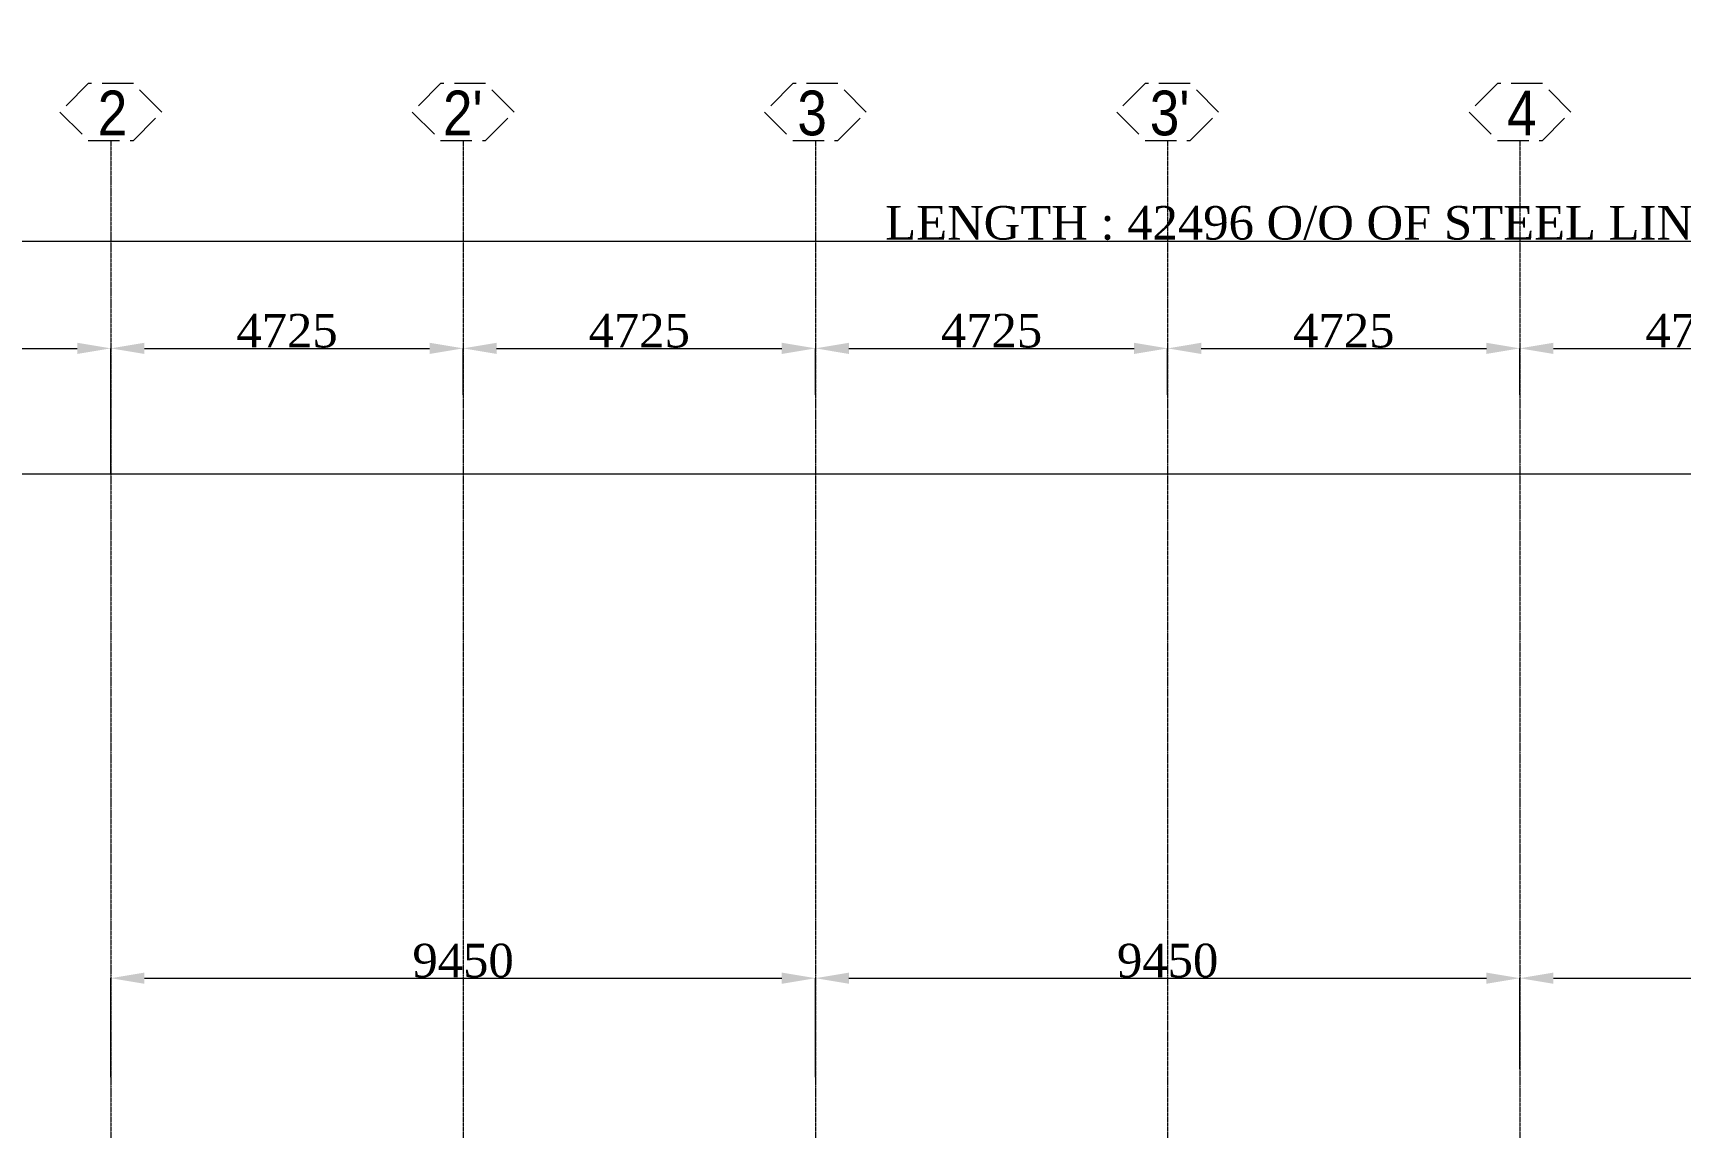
# Model space of a CAD drawing. Header units: millimetres. Extents: x 0 to 13151789, y -1482478 to 0.
# Drawn here: x 12774102 to 12796195, y -1301012 to -1286342 of the extents above; entities that cross this region are included whole.
import ezdxf

# ---------------------------------------------------------------- set-up
doc = ezdxf.new("R2010")
doc.units = ezdxf.units.MM
doc.header["$LTSCALE"] = 0.4
doc.header["$MEASUREMENT"] = 0
doc.header["$PDMODE"] = 66
doc.linetypes.add('CENTER', pattern=[2, 1.25, -0.25, 0.25, -0.25])
doc.linetypes.add('XKITLINE03', pattern=[6, 3, -1, 1, -1])
doc.layers.get('Defpoints').update_dxf_attribs({"lineweight": 0})
for name, color, linetype, lineweight in [('Grid', 202, 'CENTER', 0), ('Layer 1', 7, 'Continuous', 0), ('Other object type', 1, 'Continuous', 0)]:
    doc.layers.add(name, color=color, linetype=linetype, lineweight=lineweight)
doc.styles.add('ARIAL_', font='arial.ttf')
doc.styles.add('style2', font='ARIALN.TTF')
doc.styles.add('TNROMAN', font='times.ttf')
doc.dimstyles.new('shahid', dxfattribs={"dimtxt": 37.0005, "dimasz": 20, "dimexe": 8, "dimexo": 10, "dimgap": 5, "dimtad": 3, "dimdec": 0, "dimrnd": 1, "dimzin": 0, "dimdsep": 46, "dimtxsty": 'style2', "dimcen": 0.09, "dimclrt": 1, "dimadec": 0, "dimazin": 0, "dimtfac": 1, "dimtdec": 0, "dimtix": 1, "dimtmove": 1, "dimatfit": 3, "dimfxl": 1, "dimtolj": 1, "dimtzin": 0, "dimlwd": 5, "dimlwe": 5, "dimarcsym": 0})

# ---------------------------------------------------------------- blocks, each defined once
blk = doc.blocks.new('*D107')
at = {"layer": 'Defpoints', "color": 0, "lineweight": 0, "transparency": 16777216}
for p in [(12775147, -1290571), (12770087, -1292253), (12775147, -1292253)]:
    blk.add_point(p, dxfattribs=at)
at = {"layer": 'Layer 1', "color": 8, "lineweight": 5, "transparency": 16777216}
for p, q in [((12770087, -1292253), (12770087, -1290571)), ((12770537, -1290571), (12774697, -1290571)), ((12775147, -1292253), (12775147, -1290571))]:
    blk.add_line(p, q, dxfattribs=at)
at = {"layer": 'Layer 1', "color": 8, "lineweight": 0, "transparency": 16777216}
for points in [[(12770537, -1290496), (12770537, -1290646), (12770087, -1290571)], [(12774697, -1290496), (12774697, -1290646), (12775147, -1290571)]]:
    blk.add_solid(points, dxfattribs=at)
at = {"layer": 'Layer 1', "color": 2, "lineweight": 0, "transparency": 16777216, "insert": (12772617, -1290338), "char_height": 450, "attachment_point": 5, "style": 'TNROMAN'}
blk.add_mtext('\\A1;5060', dxfattribs=at)
blk = doc.blocks.new('*D108')
at = {"layer": 'Defpoints', "color": 0, "lineweight": 0, "transparency": 16777216}
for p in [(12779872, -1290571), (12775147, -1291216), (12779872, -1291192)]:
    blk.add_point(p, dxfattribs=at)
at = {"layer": 'Layer 1', "color": 8, "lineweight": 5, "transparency": 16777216}
for p, q in [((12775147, -1291216), (12775147, -1290571)), ((12775597, -1290571), (12779422, -1290571)), ((12779872, -1291192), (12779872, -1290571))]:
    blk.add_line(p, q, dxfattribs=at)
at = {"layer": 'Layer 1', "color": 8, "lineweight": 0, "transparency": 16777216}
for points in [[(12775597, -1290496), (12775597, -1290646), (12775147, -1290571)], [(12779422, -1290496), (12779422, -1290646), (12779872, -1290571)]]:
    blk.add_solid(points, dxfattribs=at)
at = {"layer": 'Layer 1', "color": 2, "lineweight": 0, "transparency": 16777216, "insert": (12777510, -1290337), "char_height": 450, "attachment_point": 5, "style": 'TNROMAN'}
blk.add_mtext('\\A1;4725', dxfattribs=at)
blk = doc.blocks.new('*D109')
at = {"layer": 'Defpoints', "color": 0, "lineweight": 0, "transparency": 16777216}
for p in [(12784597, -1290571), (12779872, -1291192), (12784597, -1291192)]:
    blk.add_point(p, dxfattribs=at)
at = {"layer": 'Layer 1', "color": 8, "lineweight": 5, "transparency": 16777216}
for p, q in [((12779872, -1291192), (12779872, -1290571)), ((12780322, -1290571), (12784147, -1290571)), ((12784597, -1291192), (12784597, -1290571))]:
    blk.add_line(p, q, dxfattribs=at)
at = {"layer": 'Layer 1', "color": 8, "lineweight": 0, "transparency": 16777216}
for points in [[(12780322, -1290496), (12780322, -1290646), (12779872, -1290571)], [(12784147, -1290496), (12784147, -1290646), (12784597, -1290571)]]:
    blk.add_solid(points, dxfattribs=at)
at = {"layer": 'Layer 1', "color": 2, "lineweight": 0, "transparency": 16777216, "insert": (12782235, -1290337), "char_height": 450, "attachment_point": 5, "style": 'TNROMAN'}
blk.add_mtext('\\A1;4725', dxfattribs=at)
blk = doc.blocks.new('*D110')
at = {"layer": 'Defpoints', "color": 0, "lineweight": 0, "transparency": 16777216}
for p in [(12789322, -1290571), (12784597, -1291192), (12789322, -1291192)]:
    blk.add_point(p, dxfattribs=at)
at = {"layer": 'Layer 1', "color": 8, "lineweight": 5, "transparency": 16777216}
for p, q in [((12784597, -1291192), (12784597, -1290571)), ((12785047, -1290571), (12788872, -1290571)), ((12789322, -1291192), (12789322, -1290571))]:
    blk.add_line(p, q, dxfattribs=at)
at = {"layer": 'Layer 1', "color": 8, "lineweight": 0, "transparency": 16777216}
for points in [[(12785047, -1290496), (12785047, -1290646), (12784597, -1290571)], [(12788872, -1290496), (12788872, -1290646), (12789322, -1290571)]]:
    blk.add_solid(points, dxfattribs=at)
at = {"layer": 'Layer 1', "color": 2, "lineweight": 0, "transparency": 16777216, "insert": (12786960, -1290337), "char_height": 450, "attachment_point": 5, "style": 'TNROMAN'}
blk.add_mtext('\\A1;4725', dxfattribs=at)
blk = doc.blocks.new('*D111')
at = {"layer": 'Defpoints', "color": 0, "lineweight": 0, "transparency": 16777216}
for p in [(12794047, -1290571), (12789322, -1291192), (12794047, -1291192)]:
    blk.add_point(p, dxfattribs=at)
at = {"layer": 'Layer 1', "color": 8, "lineweight": 5, "transparency": 16777216}
for p, q in [((12789322, -1291192), (12789322, -1290571)), ((12789772, -1290571), (12793597, -1290571)), ((12794047, -1291192), (12794047, -1290571))]:
    blk.add_line(p, q, dxfattribs=at)
at = {"layer": 'Layer 1', "color": 8, "lineweight": 0, "transparency": 16777216}
for points in [[(12789772, -1290496), (12789772, -1290646), (12789322, -1290571)], [(12793597, -1290496), (12793597, -1290646), (12794047, -1290571)]]:
    blk.add_solid(points, dxfattribs=at)
at = {"layer": 'Layer 1', "color": 2, "lineweight": 0, "transparency": 16777216, "insert": (12791685, -1290337), "char_height": 450, "attachment_point": 5, "style": 'TNROMAN'}
blk.add_mtext('\\A1;4725', dxfattribs=at)
blk = doc.blocks.new('*D112')
at = {"layer": 'Defpoints', "color": 0, "lineweight": 0, "transparency": 16777216}
for p in [(12798772, -1290571), (12794047, -1291192), (12798772, -1291192)]:
    blk.add_point(p, dxfattribs=at)
at = {"layer": 'Layer 1', "color": 8, "lineweight": 5, "transparency": 16777216}
for p, q in [((12794047, -1291192), (12794047, -1290571)), ((12794497, -1290571), (12798322, -1290571)), ((12798772, -1291192), (12798772, -1290571))]:
    blk.add_line(p, q, dxfattribs=at)
at = {"layer": 'Layer 1', "color": 8, "lineweight": 0, "transparency": 16777216}
for points in [[(12794497, -1290496), (12794497, -1290646), (12794047, -1290571)], [(12798322, -1290496), (12798322, -1290646), (12798772, -1290571)]]:
    blk.add_solid(points, dxfattribs=at)
at = {"layer": 'Layer 1', "color": 2, "lineweight": 0, "transparency": 16777216, "insert": (12796410, -1290337), "char_height": 450, "attachment_point": 5, "style": 'TNROMAN'}
blk.add_mtext('\\A1;4725', dxfattribs=at)
blk = doc.blocks.new('*D114')
at = {"layer": 'Defpoints', "color": 0, "lineweight": 0, "transparency": 16777216}
for p in [(12812407, -1289132), (12812407, -1292156), (12769911, -1292480)]:
    blk.add_point(p, dxfattribs=at)
at = {"layer": 'Layer 1', "color": 8, "lineweight": 5, "transparency": 16777216}
for p, q in [((12769911, -1292480), (12769911, -1289132)), ((12770361, -1289132), (12811957, -1289132)), ((12812407, -1292156), (12812407, -1289132))]:
    blk.add_line(p, q, dxfattribs=at)
at = {"layer": 'Layer 1', "color": 8, "lineweight": 0, "transparency": 16777216}
for points in [[(12770361, -1289057), (12770361, -1289207), (12769911, -1289132)], [(12811957, -1289057), (12811957, -1289207), (12812407, -1289132)]]:
    blk.add_solid(points, dxfattribs=at)
at = {"layer": 'Layer 1', "color": 2, "lineweight": 0, "transparency": 16777216, "insert": (12791159, -1288892), "char_height": 450, "attachment_point": 5, "style": 'TNROMAN'}
blk.add_mtext('\\A1;LENGTH : 42496 O/O OF STEEL LINE ', dxfattribs=at)
blk = doc.blocks.new('*D127')
at = {"layer": 'Defpoints', "color": 0, "lineweight": 0, "transparency": 16777216}
for p in [(12784597, -1299016), (12775147, -1300343), (12784597, -1300343)]:
    blk.add_point(p, dxfattribs=at)
at = {"layer": 'Layer 1', "color": 8, "lineweight": 5, "transparency": 16777216}
for p, q in [((12775147, -1300343), (12775147, -1299016)), ((12775597, -1299016), (12784147, -1299016)), ((12784597, -1300343), (12784597, -1299016))]:
    blk.add_line(p, q, dxfattribs=at)
at = {"layer": 'Layer 1', "color": 8, "lineweight": 0, "transparency": 16777216}
for points in [[(12775597, -1298941), (12775597, -1299091), (12775147, -1299016)], [(12784147, -1298941), (12784147, -1299091), (12784597, -1299016)]]:
    blk.add_solid(points, dxfattribs=at)
at = {"layer": 'Layer 1', "color": 2, "lineweight": 0, "transparency": 16777216, "insert": (12779872, -1298782), "char_height": 450, "attachment_point": 5, "style": 'TNROMAN'}
blk.add_mtext('\\A1;9450', dxfattribs=at)
blk = doc.blocks.new('*D128')
at = {"layer": 'Defpoints', "color": 0, "lineweight": 0, "transparency": 16777216}
for p in [(12794047, -1299016), (12784597, -1300343), (12794047, -1300232)]:
    blk.add_point(p, dxfattribs=at)
at = {"layer": 'Layer 1', "color": 8, "lineweight": 5, "transparency": 16777216}
for p, q in [((12784597, -1300343), (12784597, -1299016)), ((12785047, -1299016), (12793597, -1299016)), ((12794047, -1300232), (12794047, -1299016))]:
    blk.add_line(p, q, dxfattribs=at)
at = {"layer": 'Layer 1', "color": 8, "lineweight": 0, "transparency": 16777216}
for points in [[(12785047, -1298941), (12785047, -1299091), (12784597, -1299016)], [(12793597, -1298941), (12793597, -1299091), (12794047, -1299016)]]:
    blk.add_solid(points, dxfattribs=at)
at = {"layer": 'Layer 1', "color": 2, "lineweight": 0, "transparency": 16777216, "insert": (12789322, -1298782), "char_height": 450, "attachment_point": 5, "style": 'TNROMAN'}
blk.add_mtext('\\A1;9450', dxfattribs=at)
blk = doc.blocks.new('*D129')
at = {"layer": 'Defpoints', "color": 0, "lineweight": 0, "transparency": 16777216}
for p in [(12803367, -1299016), (12803367, -1299790), (12794047, -1300232)]:
    blk.add_point(p, dxfattribs=at)
at = {"layer": 'Layer 1', "color": 8, "lineweight": 5, "transparency": 16777216}
for p, q in [((12794047, -1300232), (12794047, -1299016)), ((12794497, -1299016), (12802917, -1299016)), ((12803367, -1299790), (12803367, -1299016))]:
    blk.add_line(p, q, dxfattribs=at)
at = {"layer": 'Layer 1', "color": 8, "lineweight": 0, "transparency": 16777216}
for points in [[(12794497, -1298941), (12794497, -1299091), (12794047, -1299016)], [(12802917, -1298941), (12802917, -1299091), (12803367, -1299016)]]:
    blk.add_solid(points, dxfattribs=at)
at = {"layer": 'Layer 1', "color": 2, "lineweight": 0, "transparency": 16777216, "insert": (12798707, -1298782), "char_height": 450, "attachment_point": 5, "style": 'TNROMAN'}
blk.add_mtext('\\A1;9320', dxfattribs=at)

msp = doc.modelspace()

# ---------------------------------------------------------------- linework, layer by layer
at = {"layer": 'Grid', "linetype": 'XKITLINE03', "lineweight": 0}
for p, q in [((12775147.3, -1287783.4), (12775147.3, -1320385.5)), ((12779872.3, -1287783.4), (12779872.3, -1320385.5)), ((12784597.3, -1287783.4), (12784597.3, -1320385.5)), ((12789322.3, -1287783.4), (12789322.3, -1320385.5)), ((12794047.3, -1287783.4), (12794047.3, -1320385.5))]:
    msp.add_line(p, q, dxfattribs=at)
at = {"layer": 'Grid', "linetype": 'XKITLINE03', "lineweight": 0, "ltscale": 350}
for points in [[(12774845.2, -1287783.4), (12775449.5, -1287783.4), (12775830.3, -1287402.5), (12775449.5, -1287021.7), (12774845.2, -1287021.7), (12774464.3, -1287402.5)], [(12779570.2, -1287783.4), (12780174.5, -1287783.4), (12780555.3, -1287402.5), (12780174.5, -1287021.7), (12779570.2, -1287021.7), (12779189.3, -1287402.5)], [(12784295.2, -1287783.4), (12784899.5, -1287783.4), (12785280.3, -1287402.5), (12784899.5, -1287021.7), (12784295.2, -1287021.7), (12783914.3, -1287402.5)], [(12789020.2, -1287783.4), (12789624.5, -1287783.4), (12790005.3, -1287402.5), (12789624.5, -1287021.7), (12789020.2, -1287021.7), (12788639.3, -1287402.5)], [(12793745.2, -1287783.4), (12794349.5, -1287783.4), (12794730.3, -1287402.5), (12794349.5, -1287021.7), (12793745.2, -1287021.7), (12793364.3, -1287402.5)]]:
    msp.add_lwpolyline(points, close=True, dxfattribs=at)
at = {"layer": 'Other object type', "color": 0, "lineweight": 0}
msp.add_line((12770252.3, -1292253), (12812407.3, -1292253), dxfattribs=at)

# ---------------------------------------------------------------- texts
at = {"layer": 'Grid', "color": 2, "lineweight": 0, "style": 'ARIAL_', "width": 0.85}
for s, p in [('2', (12774971.6, -1287715)), ("2'", (12779601.6, -1287715)), ('3', (12784355.6, -1287715)), ("3'", (12789082.6, -1287715)), ('4', (12793874.6, -1287715))]:
    msp.add_text(s, height=600, dxfattribs=at).set_placement(p)

# ---------------------------------------------------------------- dimensions: what is measured, and where the dimension line sits
at = {"layer": 'Layer 1', "color": 0, "lineweight": 0}
dim = msp.add_linear_dim(base=(12812407.3, -1289132.3), p1=(12769911.3, -1292480.3), p2=(12812407.3, -1292156.5), text='LENGTH : <> O/O OF STEEL LINE ', dimstyle='shahid', override={"dimtxt": 450, "dimasz": 450, "dimexe": 0, "dimexo": 0, "dimtxsty": 'TNROMAN', "dimclrd": 8, "dimclre": 8, "dimclrt": 2}, dxfattribs=at)
dim.commit()
dim.dimension.update_dxf_attribs({"geometry": '*D114', "text_midpoint": (12791159.3, -1288891.6)})
for base, p1, p2, picture, middle in [((12775147.3, -1290571.5), (12770087.3, -1292253), (12775147.3, -1292253), '*D107', (12772617.3, -1290337.6)), ((12779872.3, -1290571.5), (12775147.3, -1291216.3), (12779872.3, -1291192.2), '*D108', (12777509.8, -1290336.9)), ((12784597.3, -1290571.5), (12779872.3, -1291192.2), (12784597.3, -1291192.2), '*D109', (12782234.8, -1290336.9)), ((12789322.3, -1290571.5), (12784597.3, -1291192.2), (12789322.3, -1291192.2), '*D110', (12786959.8, -1290336.9)), ((12794047.3, -1290571.5), (12789322.3, -1291192.2), (12794047.3, -1291192.2), '*D111', (12791684.8, -1290336.9)), ((12798772.3, -1290571.5), (12794047.3, -1291192.2), (12798772.3, -1291192.2), '*D112', (12796409.8, -1290336.9))]:
    dim = msp.add_linear_dim(base=base, p1=p1, p2=p2, dimstyle='shahid', override={"dimtxt": 450, "dimasz": 450, "dimexe": 0, "dimexo": 0, "dimtxsty": 'TNROMAN', "dimclrd": 8, "dimclre": 8, "dimclrt": 2}, dxfattribs=at)
    dim.commit()
    dim.dimension.update_dxf_attribs({"geometry": picture, "text_midpoint": middle})
dim = msp.add_aligned_dim(p1=(12775147.3, -1300343), p2=(12784597.3, -1300343), distance=1326.9, dimstyle='shahid', override={"dimtxt": 450, "dimasz": 450, "dimexe": 0, "dimexo": 0, "dimtxsty": 'TNROMAN', "dimclrd": 8, "dimclre": 8, "dimclrt": 2}, dxfattribs=at)
dim.commit()
dim.dimension.update_dxf_attribs({"geometry": '*D127', "text_midpoint": (12779872.3, -1298781.6)})
for base, p1, p2, picture, middle in [((12794047.3, -1299016.1), (12784597.3, -1300343), (12794047.3, -1300232.4), '*D128', (12789322.3, -1298781.6)), ((12803367.3, -1299016.1), (12794047.3, -1300232.4), (12803367.3, -1299790.1), '*D129', (12798707.3, -1298781.6))]:
    dim = msp.add_linear_dim(base=base, p1=p1, p2=p2, angle=180, dimstyle='shahid', override={"dimtxt": 450, "dimasz": 450, "dimexe": 0, "dimexo": 0, "dimtxsty": 'TNROMAN', "dimclrd": 8, "dimclre": 8, "dimclrt": 2}, dxfattribs=at)
    dim.commit()
    dim.dimension.update_dxf_attribs({"geometry": picture, "text_midpoint": middle})

doc.saveas('drawing.dxf')
